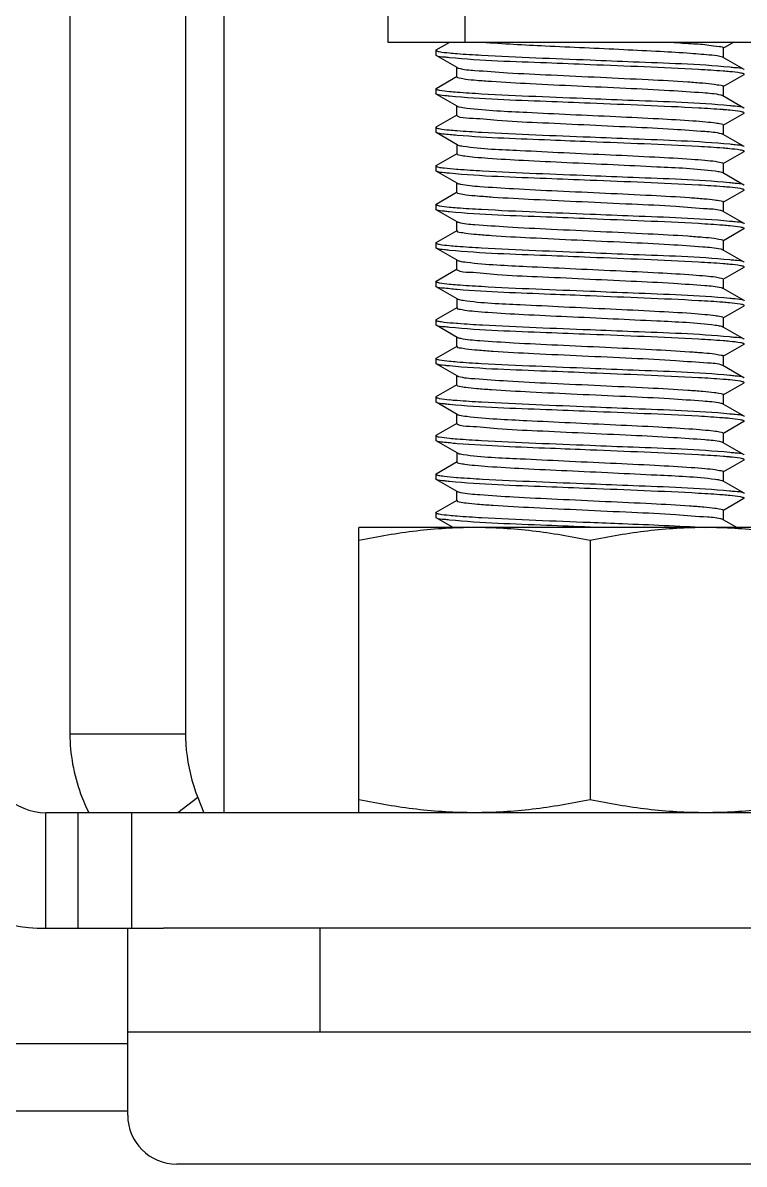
# Model space of a CAD drawing. Extents: x 1725261 to 1937680, y 860327 to 1571294.
# Drawn here: x 1848596 to 1848902.2, y 1235254.7 to 1235739.2 of the extents above; entities that cross this region are included whole.
import ezdxf

# ---------------------------------------------------------------- set-up
doc = ezdxf.new("R2010")
doc.units = 0
doc.header["$LTSCALE"] = 1000
doc.header["$MEASUREMENT"] = 0

msp = doc.modelspace()

# ---------------------------------------------------------------- linework, layer by layer
for p, q in [((1848750.94, 1238445.87), (1848750.94, 1235730.96)), ((1848783.65, 1238445.87), (1848783.65, 1235730.96)), ((1848681.43, 1235403.86), (1848681.43, 1236292.77)), ((1848616.01, 1236051.14), (1848616.01, 1235437.38)), ((1848665.08, 1236051.14), (1848665.08, 1235437.38)), ((1848750.94, 1235730.96), (1849086.22, 1235730.96)), ((1848771.54, 1235727.67), (1848777.24, 1235730.96)), ((1848897.79, 1235730.96), (1848893.2, 1235728.3)), ((1848771.54, 1235727.67), (1848771.39, 1235727.49)), ((1848771.39, 1235727.49), (1848771.39, 1235725.44)), ((1848771.54, 1235725.26), (1848771.39, 1235725.44)), ((1848780.42, 1235720.12), (1848771.54, 1235725.26)), ((1848893.38, 1235728.51), (1848893.38, 1235724.42)), ((1848780.24, 1235716.24), (1848780.24, 1235720.33)), ((1848892.99, 1235724.72), (1848893.2, 1235724.63)), ((1848893.2, 1235724.63), (1848902.07, 1235719.49)), ((1848771.54, 1235711.31), (1848780.42, 1235716.45)), ((1848902.07, 1235717.09), (1848893.2, 1235711.95)), ((1848902.07, 1235719.49), (1848902.23, 1235719.31)), ((1848902.07, 1235717.09), (1848902.23, 1235717.27)), ((1848771.54, 1235711.31), (1848771.39, 1235711.13)), ((1848771.39, 1235711.13), (1848771.39, 1235709.09)), ((1848893.38, 1235712.15), (1848893.38, 1235708.06)), ((1848771.54, 1235708.91), (1848771.39, 1235709.09)), ((1848780.42, 1235703.77), (1848771.54, 1235708.91)), ((1848893.2, 1235708.27), (1848902.07, 1235703.13)), ((1848780.24, 1235699.89), (1848780.24, 1235703.98)), ((1848780.42, 1235703.77), (1848780.67, 1235703.66)), ((1848902.07, 1235703.13), (1848902.23, 1235702.95)), ((1848771.54, 1235694.96), (1848780.42, 1235700.09)), ((1848902.07, 1235700.73), (1848893.2, 1235695.59)), ((1848902.07, 1235700.73), (1848902.23, 1235700.91)), ((1848771.54, 1235694.96), (1848771.39, 1235694.78)), ((1848771.39, 1235694.78), (1848771.39, 1235692.73)), ((1848771.54, 1235692.55), (1848771.39, 1235692.73)), ((1848780.42, 1235687.41), (1848771.54, 1235692.55)), ((1848893.2, 1235691.92), (1848902.07, 1235686.78)), ((1848893.38, 1235695.8), (1848893.38, 1235691.71)), ((1848780.24, 1235687.62), (1848780.24, 1235683.53)), ((1848902.07, 1235686.78), (1848902.23, 1235686.6)), ((1848771.54, 1235678.6), (1848780.42, 1235683.74)), ((1848902.07, 1235684.37), (1848893.2, 1235679.24)), ((1848902.07, 1235684.37), (1848902.23, 1235684.56)), ((1848771.54, 1235678.6), (1848771.39, 1235678.42)), ((1848771.39, 1235678.42), (1848771.39, 1235676.38)), ((1848893.38, 1235679.44), (1848893.38, 1235675.35)), ((1848771.54, 1235676.2), (1848771.39, 1235676.38)), ((1848780.42, 1235671.06), (1848771.54, 1235676.2)), ((1848893.2, 1235675.56), (1848902.07, 1235670.42)), ((1848771.54, 1235662.24), (1848780.42, 1235667.38)), ((1848780.24, 1235667.18), (1848780.24, 1235671.27)), ((1848902.07, 1235668.02), (1848893.2, 1235662.88)), ((1848902.07, 1235670.42), (1848902.23, 1235670.24)), ((1848902.07, 1235668.02), (1848902.23, 1235668.2)), ((1848771.54, 1235662.24), (1848771.39, 1235662.07)), ((1848893.38, 1235663.09), (1848893.38, 1235659)), ((1848771.39, 1235662.07), (1848771.39, 1235660.02)), ((1848771.54, 1235659.84), (1848771.39, 1235660.02)), ((1848780.42, 1235654.7), (1848771.54, 1235659.84)), ((1848892.99, 1235659.3), (1848893.2, 1235659.21)), ((1848893.2, 1235659.21), (1848902.07, 1235654.07)), ((1848780.24, 1235650.82), (1848780.24, 1235654.91)), ((1848902.07, 1235654.07), (1848902.23, 1235653.89)), ((1848771.54, 1235645.89), (1848780.42, 1235651.03)), ((1848902.07, 1235651.66), (1848893.2, 1235646.53)), ((1848902.07, 1235651.66), (1848902.23, 1235651.85)), ((1848771.54, 1235645.89), (1848771.39, 1235645.71)), ((1848771.39, 1235645.71), (1848771.39, 1235643.67)), ((1848771.54, 1235643.49), (1848771.39, 1235643.67)), ((1848780.42, 1235638.35), (1848771.54, 1235643.49)), ((1848893.2, 1235642.85), (1848902.07, 1235637.71)), ((1848893.38, 1235646.73), (1848893.38, 1235642.64)), ((1848780.24, 1235634.47), (1848780.24, 1235638.56)), ((1848780.42, 1235638.35), (1848780.67, 1235638.24)), ((1848771.54, 1235629.53), (1848780.42, 1235634.67)), ((1848902.07, 1235635.31), (1848893.2, 1235630.17)), ((1848902.07, 1235637.71), (1848902.23, 1235637.53)), ((1848902.07, 1235635.31), (1848902.23, 1235635.49)), ((1848771.54, 1235629.53), (1848771.39, 1235629.36)), ((1848771.39, 1235629.36), (1848771.39, 1235627.31)), ((1848893.38, 1235630.38), (1848893.38, 1235626.29)), ((1848771.54, 1235627.13), (1848771.39, 1235627.31)), ((1848780.42, 1235621.99), (1848771.54, 1235627.13)), ((1848893.2, 1235626.5), (1848902.07, 1235621.36)), ((1848780.24, 1235622.2), (1848780.24, 1235618.11)), ((1848902.07, 1235618.95), (1848893.2, 1235613.82)), ((1848902.07, 1235621.36), (1848902.23, 1235621.18)), ((1848902.07, 1235618.95), (1848902.23, 1235619.13)), ((1848771.54, 1235613.18), (1848780.42, 1235618.32)), ((1848893.38, 1235614.02), (1848893.38, 1235609.93)), ((1848771.54, 1235613.18), (1848771.39, 1235613)), ((1848771.39, 1235613), (1848771.39, 1235610.96)), ((1848771.54, 1235610.78), (1848771.39, 1235610.96)), ((1848780.42, 1235605.64), (1848771.54, 1235610.78)), ((1848893.2, 1235610.14), (1848902.07, 1235605)), ((1848780.24, 1235601.76), (1848780.24, 1235605.85)), ((1848902.07, 1235605), (1848902.23, 1235604.82)), ((1848771.54, 1235596.82), (1848780.42, 1235601.96)), ((1848902.07, 1235602.6), (1848893.2, 1235597.46)), ((1848902.07, 1235602.6), (1848902.23, 1235602.78)), ((1848771.54, 1235596.82), (1848771.39, 1235596.65)), ((1848771.39, 1235596.65), (1848771.39, 1235594.6)), ((1848771.54, 1235594.42), (1848771.39, 1235594.6)), ((1848780.42, 1235589.28), (1848771.54, 1235594.42)), ((1848893.38, 1235597.67), (1848893.38, 1235593.58)), ((1848892.99, 1235593.88), (1848893.2, 1235593.79)), ((1848893.2, 1235593.79), (1848902.07, 1235588.65)), ((1848771.54, 1235580.47), (1848780.42, 1235585.61)), ((1848780.24, 1235585.4), (1848780.24, 1235589.49)), ((1848902.07, 1235586.24), (1848893.2, 1235581.11)), ((1848902.07, 1235588.65), (1848902.23, 1235588.47)), ((1848902.07, 1235586.24), (1848902.23, 1235586.42)), ((1848771.54, 1235580.47), (1848771.39, 1235580.29)), ((1848771.39, 1235580.29), (1848771.39, 1235578.25)), ((1848893.38, 1235581.31), (1848893.38, 1235577.22)), ((1848771.54, 1235578.07), (1848771.39, 1235578.25)), ((1848780.42, 1235572.93), (1848771.54, 1235578.07)), ((1848893.2, 1235577.43), (1848902.07, 1235572.29)), ((1848780.24, 1235569.05), (1848780.24, 1235573.14)), ((1848780.42, 1235572.93), (1848780.67, 1235572.81)), ((1848902.07, 1235572.29), (1848902.23, 1235572.11)), ((1848771.54, 1235564.11), (1848780.42, 1235569.25)), ((1848902.07, 1235569.89), (1848893.2, 1235564.75)), ((1848902.07, 1235569.89), (1848902.23, 1235570.07)), ((1848771.54, 1235564.11), (1848771.39, 1235563.94)), ((1848771.39, 1235563.94), (1848771.39, 1235561.89)), ((1848771.54, 1235561.71), (1848771.39, 1235561.89)), ((1848780.42, 1235556.57), (1848771.54, 1235561.71)), ((1848893.2, 1235561.08), (1848902.07, 1235555.94)), ((1848893.38, 1235564.96), (1848893.38, 1235560.87)), ((1848780.24, 1235556.78), (1848780.24, 1235552.69)), ((1848902.07, 1235555.94), (1848902.23, 1235555.76)), ((1848771.54, 1235547.76), (1848780.42, 1235552.9)), ((1848902.07, 1235553.53), (1848893.2, 1235548.4)), ((1848902.07, 1235553.53), (1848902.23, 1235553.71)), ((1848771.54, 1235547.76), (1848771.39, 1235547.58)), ((1848771.39, 1235547.58), (1848771.39, 1235545.54)), ((1848893.38, 1235548.6), (1848893.38, 1235544.51)), ((1848771.54, 1235545.36), (1848771.39, 1235545.54)), ((1848780.42, 1235540.22), (1848771.54, 1235545.36)), ((1848893.2, 1235544.72), (1848902.07, 1235539.58)), ((1848771.54, 1235531.4), (1848780.42, 1235536.54)), ((1848780.24, 1235536.34), (1848780.24, 1235540.43)), ((1848902.07, 1235537.18), (1848893.2, 1235532.04)), ((1848902.07, 1235539.58), (1848902.23, 1235539.4)), ((1848902.07, 1235537.18), (1848902.23, 1235537.36)), ((1848771.54, 1235531.4), (1848771.39, 1235531.23)), ((1848893.38, 1235532.25), (1848893.38, 1235528.16)), ((1848771.39, 1235531.23), (1848771.39, 1235529.18)), ((1848771.54, 1235529), (1848771.39, 1235529.18)), ((1848778.65, 1235524.89), (1848771.54, 1235529)), ((1848892.99, 1235528.46), (1848893.2, 1235528.37)), ((1848893.2, 1235528.37), (1848899.2, 1235524.89)), ((1848934.94, 1235524.89), (1848738.68, 1235524.89)), ((1848738.68, 1235403.86), (1848738.68, 1235524.89)), ((1848841.92, 1235524.89), (1848836.81, 1235525.09)), ((1848836.81, 1235519.36), (1848836.81, 1235409.39)), ((1848616.01, 1235437.38), (1848665.08, 1235437.38)), ((1848670.3, 1235410.33), (1848661.79, 1235403.86)), ((1848670.3, 1235410.33), (1848672.91, 1235403.82)), ((1849067.82, 1235403.86), (1848605.79, 1235403.86)), ((1848605.79, 1235354.8), (1848605.79, 1235403.86)), ((1848619.52, 1235354.8), (1848619.52, 1235403.86)), ((1848642.26, 1235354.8), (1848642.26, 1235403.86)), ((1848605.79, 1235354.8), (1848655.8, 1235354.8)), ((1848640.55, 1235305.73), (1848640.55, 1235354.8)), ((1848640.55, 1235275.5), (1848640.55, 1235354.8)), ((1849023.65, 1235354.8), (1848655.8, 1235354.8)), ((1848722.32, 1235310.73), (1848722.32, 1235354.8)), ((1849033.07, 1235310.73), (1848640.55, 1235310.73)), ((1848640.55, 1235305.73), (1848427.93, 1235305.73)), ((1848640.55, 1235277.11), (1848427.93, 1235277.11)), ((1849012.25, 1235254.68), (1848661.37, 1235254.68))]:
    msp.add_line(p, q)
for centre, radius, start, end in [((1848793.98, 1235901.66), 176.08, 264.4922, 265.5586), ((1848878.94, 1235534.79), 184.41, 84.6378, 85.5439), ((1848794.06, 1235886.22), 177, 264.5118, 265.5533), ((1848878.78, 1235516.54), 186.31, 84.669, 85.543), ((1848793.96, 1235868.73), 175.86, 264.491, 265.556), ((1848890.92, 1235686.13), 6.24, 73.8589, 74.9069), ((1848878.69, 1235499.14), 187.36, 84.6853, 85.5419), ((1848799.99, 1235926.42), 250.15, 265.4503, 265.5766), ((1848878.91, 1235485.42), 184.71, 84.6443, 85.543), ((1848793.98, 1235836.24), 176.08, 264.4922, 265.5586), ((1848878.94, 1235469.37), 184.41, 84.6378, 85.5439), ((1848794.06, 1235820.8), 177, 264.5118, 265.5533), ((1848878.78, 1235451.12), 186.31, 84.669, 85.543), ((1848793.96, 1235803.31), 175.86, 264.491, 265.556), ((1848890.92, 1235620.71), 6.24, 73.8589, 74.9069), ((1848878.69, 1235433.72), 187.36, 84.6853, 85.5419), ((1848799.99, 1235861), 250.15, 265.4503, 265.5766), ((1848878.91, 1235420), 184.71, 84.6443, 85.543), ((1848793.98, 1235770.82), 176.08, 264.4922, 265.5586), ((1848878.94, 1235403.95), 184.41, 84.6378, 85.5439), ((1848794.06, 1235755.38), 177, 264.5118, 265.5533), ((1848878.78, 1235385.7), 186.31, 84.669, 85.543), ((1848793.96, 1235737.89), 175.86, 264.491, 265.556), ((1848890.92, 1235555.29), 6.24, 73.8589, 74.9069), ((1848878.69, 1235368.3), 187.36, 84.6853, 85.5419), ((1848799.99, 1235795.58), 250.15, 265.4503, 265.5766), ((1848878.91, 1235354.58), 184.71, 84.6443, 85.543), ((1848793.98, 1235705.4), 176.08, 264.4922, 265.5586), ((1848605.79, 1235428.39), 24.53, 225, 270), ((1848605.79, 1235428.39), 73.6, 225, 270), ((1848661.37, 1235275.5), 20.82, 180, 270)]:
    msp.add_arc(centre, radius, start, end)
for points, knots in [([(1848791.03, 1235730.96), (1848799.92, 1235730.27), (1848819.96, 1235729.27), (1848845.18, 1235728.16), (1848865.74, 1235727.11), (1848878.26, 1235726.47), (1848886.98, 1235725.6), (1848891.6, 1235725.28), (1848892.99, 1235724.72)], [0, 0, 0, 0, 0.261947, 0.58881, 0.740857, 0.866927, 0.955861, 1, 1, 1, 1]), ([(1848870.04, 1235730.96), (1848873.3, 1235730.78), (1848878.86, 1235730.37), (1848886.66, 1235729.99), (1848890.23, 1235729.12), (1848893.38, 1235729.07), (1848893.37, 1235728.51)], [0, 0, 0, 0, 0.416017, 0.731219, 0.928612, 1, 1, 1, 1]), ([(1848771.39, 1235727.49), (1848771.39, 1235727.41), (1848771.63, 1235727.23), (1848771.85, 1235727.17), (1848772, 1235727.13)], [0, 0, 0, 0, 0.322656, 1, 1, 1, 1]), ([(1848777.13, 1235724.34), (1848776.42, 1235724.41), (1848774.57, 1235724.67), (1848772.56, 1235724.67), (1848771.54, 1235725.26)], [0, 0, 0, 0, 0.378132, 1, 1, 1, 1]), ([(1848772, 1235727.13), (1848772.27, 1235727.05), (1848773.94, 1235726.7), (1848775.65, 1235726.53), (1848777.08, 1235726.39)], [0, 0, 0, 0, 0.159145, 1, 1, 1, 1]), ([(1848780.35, 1235726.11), (1848783.81, 1235725.83), (1848802.62, 1235724.7), (1848821.45, 1235724.01), (1848836.81, 1235723.4)], [0, 0, 0, 0, 0.184477, 1, 1, 1, 1]), ([(1848836.81, 1235721.35), (1848830.63, 1235721.6), (1848810.74, 1235722.45), (1848790.8, 1235723.01), (1848777.13, 1235724.34)], [0, 0, 0, 0, 0.310323, 1, 1, 1, 1]), ([(1848836.81, 1235723.4), (1848842.92, 1235723.15), (1848862.7, 1235722.31), (1848882.52, 1235721.73), (1848896.15, 1235720.44)], [0, 0, 0, 0, 0.308852, 1, 1, 1, 1]), ([(1848893.26, 1235718.64), (1848889.8, 1235718.92), (1848870.99, 1235720.05), (1848852.16, 1235720.74), (1848836.81, 1235721.35)], [0, 0, 0, 0, 0.18453, 1, 1, 1, 1]), ([(1848896.15, 1235720.44), (1848896.91, 1235720.37), (1848898.86, 1235720.09), (1848901, 1235720.11), (1848902.07, 1235719.49)], [0, 0, 0, 0, 0.37931, 1, 1, 1, 1]), ([(1848780.24, 1235716.24), (1848780.24, 1235715.89), (1848782.12, 1235715.66), (1848784.42, 1235715.14), (1848789.29, 1235714.75), (1848798.25, 1235714.04), (1848812.59, 1235713.29), (1848831.57, 1235712.39), (1848851.3, 1235711.48), (1848869.09, 1235710.65), (1848882.52, 1235709.68), (1848889.81, 1235709.17), (1848892.31, 1235708.57)], [0, 0, 0, 0, 0.00951, 0.035123, 0.076469, 0.132247, 0.279239, 0.456494, 0.640275, 0.805971, 0.931424, 1, 1, 1, 1]), ([(1848780.42, 1235720.12), (1848780.49, 1235720.08), (1848780.65, 1235720.01), (1848780.82, 1235719.96), (1848780.92, 1235719.93)], [0, 0, 0, 0, 0.430479, 1, 1, 1, 1]), ([(1848780.92, 1235719.93), (1848783.19, 1235719.25), (1848790.22, 1235718.84), (1848803.3, 1235717.79), (1848821.08, 1235716.98), (1848841, 1235716.05), (1848860.3, 1235715.14), (1848874.92, 1235714.38), (1848884.1, 1235713.66), (1848889.09, 1235713.27), (1848891.45, 1235712.74), (1848893.37, 1235712.52), (1848893.37, 1235712.15)], [0, 0, 0, 0, 0.062951, 0.18524, 0.350271, 0.535399, 0.715185, 0.864922, 0.92187, 0.964113, 0.990297, 1, 1, 1, 1]), ([(1848901.49, 1235717.66), (1848901.2, 1235717.73), (1848899.45, 1235718.08), (1848897.66, 1235718.25), (1848896.17, 1235718.39)], [0, 0, 0, 0, 0.163145, 1, 1, 1, 1]), ([(1848902.23, 1235717.27), (1848902.23, 1235717.36), (1848901.92, 1235717.54), (1848901.68, 1235717.61), (1848901.49, 1235717.66)], [0, 0, 0, 0, 0.315061, 1, 1, 1, 1]), ([(1848771.39, 1235711.13), (1848771.39, 1235711.05), (1848771.64, 1235710.88), (1848771.85, 1235710.82), (1848772.01, 1235710.77)], [0, 0, 0, 0, 0.322005, 1, 1, 1, 1]), ([(1848772.01, 1235710.77), (1848772.28, 1235710.69), (1848773.97, 1235710.34), (1848775.69, 1235710.17), (1848777.13, 1235710.03)], [0, 0, 0, 0, 0.159397, 1, 1, 1, 1]), ([(1848777.08, 1235707.99), (1848776.38, 1235708.06), (1848774.55, 1235708.32), (1848772.55, 1235708.32), (1848771.54, 1235708.91)], [0, 0, 0, 0, 0.377931, 1, 1, 1, 1]), ([(1848836.81, 1235705), (1848830.62, 1235705.24), (1848810.71, 1235706.1), (1848790.76, 1235706.66), (1848777.08, 1235707.99)], [0, 0, 0, 0, 0.310595, 1, 1, 1, 1]), ([(1848780.34, 1235709.75), (1848783.8, 1235709.48), (1848802.61, 1235708.34), (1848821.45, 1235707.65), (1848836.81, 1235707.04)], [0, 0, 0, 0, 0.184455, 1, 1, 1, 1]), ([(1848836.81, 1235707.04), (1848842.92, 1235706.8), (1848862.71, 1235705.95), (1848882.54, 1235705.37), (1848896.17, 1235704.08)], [0, 0, 0, 0, 0.308927, 1, 1, 1, 1]), ([(1848892.31, 1235708.57), (1848892.49, 1235708.53), (1848892.79, 1235708.45), (1848893.09, 1235708.33), (1848893.2, 1235708.27)], [0, 0, 0, 0, 0.59312, 1, 1, 1, 1]), ([(1848780.67, 1235703.66), (1848780.86, 1235703.58), (1848782.1, 1235703.25), (1848783.37, 1235703.1), (1848784.44, 1235702.97)], [0, 0, 0, 0, 0.158312, 1, 1, 1, 1]), ([(1848784.44, 1235702.97), (1848792.91, 1235701.94), (1848807.58, 1235701.32), (1848828.66, 1235700.24), (1848847.29, 1235699.42), (1848864.64, 1235698.56), (1848877.5, 1235697.85), (1848885.45, 1235697.19), (1848889.71, 1235696.82), (1848891.75, 1235696.36), (1848893.37, 1235696.11), (1848893.38, 1235695.8)], [0, 0, 0, 0, 0.234088, 0.402448, 0.579889, 0.745639, 0.880314, 0.930897, 0.968237, 0.991317, 1, 1, 1, 1]), ([(1848893.25, 1235702.29), (1848889.79, 1235702.56), (1848870.98, 1235703.7), (1848852.16, 1235704.39), (1848836.81, 1235705)], [0, 0, 0, 0, 0.184554, 1, 1, 1, 1]), ([(1848901.55, 1235701.28), (1848901.27, 1235701.36), (1848899.46, 1235701.73), (1848897.63, 1235701.9), (1848896.09, 1235702.05)], [0, 0, 0, 0, 0.159617, 1, 1, 1, 1]), ([(1848896.17, 1235704.08), (1848896.92, 1235704.01), (1848898.87, 1235703.74), (1848901, 1235703.75), (1848902.07, 1235703.13)], [0, 0, 0, 0, 0.379296, 1, 1, 1, 1]), ([(1848902.23, 1235700.91), (1848902.23, 1235700.99), (1848901.96, 1235701.17), (1848901.73, 1235701.24), (1848901.55, 1235701.28)], [0, 0, 0, 0, 0.317967, 1, 1, 1, 1]), ([(1848780.24, 1235699.89), (1848780.24, 1235699.85), (1848780.29, 1235699.76), (1848780.36, 1235699.71), (1848780.41, 1235699.69)], [0, 0, 0, 0, 0.402304, 1, 1, 1, 1]), ([(1848780.41, 1235699.69), (1848781.92, 1235698.79), (1848787.98, 1235698.83), (1848799.01, 1235697.46), (1848815.34, 1235696.86), (1848834.26, 1235695.9), (1848853.56, 1235695.02), (1848870.71, 1235694.21), (1848883.41, 1235693.23), (1848890.27, 1235692.77), (1848892.54, 1235692.16)], [0, 0, 0, 0, 0.046973, 0.152409, 0.303029, 0.479455, 0.658932, 0.818305, 0.937036, 1, 1, 1, 1]), ([(1848771.39, 1235694.78), (1848771.39, 1235694.7), (1848771.62, 1235694.53), (1848771.82, 1235694.47), (1848771.98, 1235694.43)], [0, 0, 0, 0, 0.324871, 1, 1, 1, 1]), ([(1848780.42, 1235691.35), (1848778.38, 1235691.51), (1848775.49, 1235691.91), (1848772.36, 1235692.08), (1848771.54, 1235692.55)], [0, 0, 0, 0, 0.683734, 1, 1, 1, 1]), ([(1848771.98, 1235694.43), (1848772.24, 1235694.35), (1848773.92, 1235693.99), (1848775.64, 1235693.82), (1848777.08, 1235693.68)], [0, 0, 0, 0, 0.157623, 1, 1, 1, 1]), ([(1848780.34, 1235693.4), (1848783.8, 1235693.13), (1848802.61, 1235691.99), (1848821.45, 1235691.3), (1848836.81, 1235690.69)], [0, 0, 0, 0, 0.184436, 1, 1, 1, 1]), ([(1848836.81, 1235688.64), (1848831.21, 1235688.87), (1848812.41, 1235689.64), (1848793.6, 1235690.31), (1848780.42, 1235691.35)], [0, 0, 0, 0, 0.297863, 1, 1, 1, 1]), ([(1848892.65, 1235692.12), (1848892.76, 1235692.09), (1848892.95, 1235692.04), (1848893.12, 1235691.96), (1848893.2, 1235691.92)], [0, 0, 0, 0, 0.572041, 1, 1, 1, 1]), ([(1848780.42, 1235687.41), (1848780.53, 1235687.35), (1848781.35, 1235687.05), (1848782.21, 1235686.92), (1848782.94, 1235686.81)], [0, 0, 0, 0, 0.147905, 1, 1, 1, 1]), ([(1848782.94, 1235686.81), (1848790.93, 1235685.61), (1848805.23, 1235685.13), (1848826.09, 1235683.99), (1848845.2, 1235683.16), (1848863.21, 1235682.28), (1848876.66, 1235681.55), (1848885.01, 1235680.88), (1848889.51, 1235680.5), (1848891.65, 1235680.01), (1848893.38, 1235679.78), (1848893.38, 1235679.44)], [0, 0, 0, 0, 0.218787, 0.386207, 0.566108, 0.736243, 0.875583, 0.928118, 0.966979, 0.991, 1, 1, 1, 1]), ([(1848836.81, 1235690.69), (1848842.91, 1235690.44), (1848862.67, 1235689.6), (1848882.47, 1235689.02), (1848896.09, 1235687.74)], [0, 0, 0, 0, 0.308576, 1, 1, 1, 1]), ([(1848893.25, 1235685.93), (1848889.79, 1235686.21), (1848870.98, 1235687.34), (1848852.16, 1235688.03), (1848836.81, 1235688.64)], [0, 0, 0, 0, 0.184575, 1, 1, 1, 1]), ([(1848896.09, 1235687.74), (1848896.85, 1235687.66), (1848898.83, 1235687.39), (1848900.99, 1235687.41), (1848902.07, 1235686.78)], [0, 0, 0, 0, 0.37952, 1, 1, 1, 1]), ([(1848780.24, 1235683.53), (1848780.24, 1235683.21), (1848781.91, 1235682.97), (1848784, 1235682.5), (1848788.39, 1235682.12), (1848796.53, 1235681.45), (1848809.69, 1235680.73), (1848827.37, 1235679.86), (1848846.24, 1235679.04), (1848867.23, 1235677.93), (1848881.73, 1235677.37), (1848889.96, 1235676.26)], [0, 0, 0, 0, 0.00884, 0.032379, 0.070466, 0.122006, 0.258971, 0.426878, 0.605536, 0.773444, 1, 1, 1, 1]), ([(1848901.47, 1235684.95), (1848901.18, 1235685.03), (1848899.39, 1235685.38), (1848897.56, 1235685.55), (1848896.04, 1235685.7)], [0, 0, 0, 0, 0.163234, 1, 1, 1, 1]), ([(1848902.23, 1235684.56), (1848902.23, 1235684.65), (1848901.91, 1235684.84), (1848901.66, 1235684.9), (1848901.47, 1235684.95)], [0, 0, 0, 0, 0.313847, 1, 1, 1, 1]), ([(1848771.39, 1235678.42), (1848771.39, 1235678.35), (1848772.14, 1235677.8), (1848772.9, 1235677.85), (1848773.61, 1235677.74)], [0, 0, 0, 0, 0.093121, 1, 1, 1, 1]), ([(1848773.61, 1235677.74), (1848774.02, 1235677.68), (1848776.19, 1235677.39), (1848778.38, 1235677.2), (1848780.15, 1235677.06)], [0, 0, 0, 0, 0.190828, 1, 1, 1, 1]), ([(1848780.7, 1235677.02), (1848784.17, 1235676.75), (1848802.86, 1235675.62), (1848821.58, 1235674.94), (1848836.81, 1235674.33)], [0, 0, 0, 0, 0.18595, 1, 1, 1, 1]), ([(1848777.08, 1235675.28), (1848776.38, 1235675.35), (1848774.55, 1235675.61), (1848772.55, 1235675.61), (1848771.54, 1235676.2)], [0, 0, 0, 0, 0.377935, 1, 1, 1, 1]), ([(1848836.81, 1235672.29), (1848830.62, 1235672.53), (1848810.71, 1235673.39), (1848790.76, 1235673.95), (1848777.08, 1235675.28)], [0, 0, 0, 0, 0.310578, 1, 1, 1, 1]), ([(1848836.81, 1235674.33), (1848842.9, 1235674.09), (1848862.65, 1235673.25), (1848882.43, 1235672.66), (1848896.04, 1235671.38)], [0, 0, 0, 0, 0.308379, 1, 1, 1, 1]), ([(1848893.26, 1235669.58), (1848889.8, 1235669.85), (1848870.99, 1235670.99), (1848852.16, 1235671.68), (1848836.81, 1235672.29)], [0, 0, 0, 0, 0.184524, 1, 1, 1, 1]), ([(1848889.96, 1235676.26), (1848890.36, 1235676.21), (1848891.44, 1235676.03), (1848892.59, 1235675.91), (1848893.2, 1235675.56)], [0, 0, 0, 0, 0.360643, 1, 1, 1, 1]), ([(1848780.24, 1235667.18), (1848780.24, 1235666.8), (1848782.22, 1235666.59), (1848784.63, 1235666.04), (1848789.75, 1235665.65), (1848799.13, 1235664.92), (1848814.06, 1235664.15), (1848833.67, 1235663.24), (1848853.75, 1235662.27), (1848871.51, 1235661.53), (1848884.18, 1235660.32), (1848890.99, 1235660.1), (1848892.99, 1235659.3)], [0, 0, 0, 0, 0.009911, 0.036684, 0.079861, 0.138026, 0.290611, 0.473012, 0.659513, 0.823824, 0.942824, 1, 1, 1, 1]), ([(1848780.42, 1235671.06), (1848780.58, 1235670.97), (1848781.03, 1235670.82), (1848781.48, 1235670.72), (1848781.76, 1235670.66)], [0, 0, 0, 0, 0.388593, 1, 1, 1, 1]), ([(1848781.76, 1235670.66), (1848784.48, 1235670.12), (1848792.04, 1235669.55), (1848805.76, 1235668.63), (1848823.56, 1235667.79), (1848843.1, 1235666.89), (1848861.76, 1235666), (1848875.8, 1235665.26), (1848884.56, 1235664.56), (1848889.31, 1235664.17), (1848891.55, 1235663.67), (1848893.38, 1235663.44), (1848893.37, 1235663.09)], [0, 0, 0, 0, 0.074051, 0.202548, 0.368862, 0.551322, 0.726125, 0.870472, 0.925123, 0.96561, 0.990669, 1, 1, 1, 1]), ([(1848896.04, 1235671.38), (1848896.81, 1235671.31), (1848898.8, 1235671.03), (1848900.98, 1235671.06), (1848902.07, 1235670.42)], [0, 0, 0, 0, 0.379704, 1, 1, 1, 1]), ([(1848901.57, 1235668.57), (1848901.29, 1235668.65), (1848899.5, 1235669.01), (1848897.68, 1235669.19), (1848896.15, 1235669.33)], [0, 0, 0, 0, 0.159226, 1, 1, 1, 1]), ([(1848902.23, 1235668.2), (1848902.23, 1235668.28), (1848901.96, 1235668.46), (1848901.74, 1235668.52), (1848901.57, 1235668.57)], [0, 0, 0, 0, 0.318631, 1, 1, 1, 1]), ([(1848771.39, 1235662.07), (1848771.39, 1235661.99), (1848771.63, 1235661.81), (1848771.85, 1235661.75), (1848772, 1235661.71)], [0, 0, 0, 0, 0.322656, 1, 1, 1, 1]), ([(1848777.13, 1235658.92), (1848776.42, 1235658.99), (1848774.57, 1235659.25), (1848772.56, 1235659.25), (1848771.54, 1235659.84)], [0, 0, 0, 0, 0.378132, 1, 1, 1, 1]), ([(1848772, 1235661.71), (1848772.27, 1235661.63), (1848773.94, 1235661.28), (1848775.65, 1235661.11), (1848777.08, 1235660.97)], [0, 0, 0, 0, 0.159145, 1, 1, 1, 1]), ([(1848836.81, 1235655.93), (1848830.63, 1235656.18), (1848810.74, 1235657.03), (1848790.8, 1235657.59), (1848777.13, 1235658.92)], [0, 0, 0, 0, 0.310323, 1, 1, 1, 1]), ([(1848780.35, 1235660.69), (1848783.81, 1235660.41), (1848802.62, 1235659.28), (1848821.45, 1235658.59), (1848836.81, 1235657.98)], [0, 0, 0, 0, 0.184477, 1, 1, 1, 1]), ([(1848836.81, 1235657.98), (1848842.92, 1235657.73), (1848862.7, 1235656.89), (1848882.52, 1235656.31), (1848896.15, 1235655.02)], [0, 0, 0, 0, 0.308852, 1, 1, 1, 1]), ([(1848780.42, 1235654.7), (1848780.49, 1235654.66), (1848780.65, 1235654.59), (1848780.82, 1235654.54), (1848780.92, 1235654.51)], [0, 0, 0, 0, 0.430479, 1, 1, 1, 1]), ([(1848780.92, 1235654.51), (1848783.19, 1235653.83), (1848790.22, 1235653.42), (1848803.3, 1235652.37), (1848821.08, 1235651.56), (1848841, 1235650.63), (1848860.3, 1235649.72), (1848874.92, 1235648.96), (1848884.1, 1235648.24), (1848889.09, 1235647.85), (1848891.45, 1235647.32), (1848893.37, 1235647.1), (1848893.37, 1235646.73)], [0, 0, 0, 0, 0.062951, 0.18524, 0.350271, 0.535399, 0.715185, 0.864922, 0.92187, 0.964113, 0.990297, 1, 1, 1, 1]), ([(1848893.26, 1235653.22), (1848889.8, 1235653.5), (1848870.99, 1235654.63), (1848852.16, 1235655.32), (1848836.81, 1235655.93)], [0, 0, 0, 0, 0.18453, 1, 1, 1, 1]), ([(1848896.15, 1235655.02), (1848896.91, 1235654.95), (1848898.86, 1235654.67), (1848901, 1235654.69), (1848902.07, 1235654.07)], [0, 0, 0, 0, 0.37931, 1, 1, 1, 1]), ([(1848901.49, 1235652.24), (1848901.2, 1235652.31), (1848899.45, 1235652.66), (1848897.66, 1235652.83), (1848896.17, 1235652.97)], [0, 0, 0, 0, 0.163145, 1, 1, 1, 1]), ([(1848780.24, 1235650.82), (1848780.24, 1235650.47), (1848782.12, 1235650.24), (1848784.42, 1235649.72), (1848789.29, 1235649.33), (1848798.25, 1235648.62), (1848812.59, 1235647.87), (1848831.57, 1235646.97), (1848851.3, 1235646.06), (1848869.09, 1235645.23), (1848882.52, 1235644.26), (1848889.81, 1235643.75), (1848892.31, 1235643.15)], [0, 0, 0, 0, 0.00951, 0.035123, 0.076469, 0.132247, 0.279239, 0.456494, 0.640275, 0.805971, 0.931424, 1, 1, 1, 1]), ([(1848902.23, 1235651.85), (1848902.23, 1235651.94), (1848901.92, 1235652.12), (1848901.68, 1235652.19), (1848901.49, 1235652.24)], [0, 0, 0, 0, 0.315061, 1, 1, 1, 1]), ([(1848771.39, 1235645.71), (1848771.39, 1235645.63), (1848771.64, 1235645.46), (1848771.85, 1235645.4), (1848772.01, 1235645.35)], [0, 0, 0, 0, 0.322005, 1, 1, 1, 1]), ([(1848777.08, 1235642.57), (1848776.38, 1235642.64), (1848774.55, 1235642.9), (1848772.55, 1235642.9), (1848771.54, 1235643.49)], [0, 0, 0, 0, 0.377931, 1, 1, 1, 1]), ([(1848772.01, 1235645.35), (1848772.28, 1235645.27), (1848773.97, 1235644.92), (1848775.69, 1235644.75), (1848777.13, 1235644.61)], [0, 0, 0, 0, 0.159397, 1, 1, 1, 1]), ([(1848780.34, 1235644.33), (1848783.8, 1235644.06), (1848802.61, 1235642.92), (1848821.45, 1235642.23), (1848836.81, 1235641.62)], [0, 0, 0, 0, 0.184455, 1, 1, 1, 1]), ([(1848892.31, 1235643.15), (1848892.49, 1235643.11), (1848892.79, 1235643.03), (1848893.09, 1235642.91), (1848893.2, 1235642.85)], [0, 0, 0, 0, 0.59312, 1, 1, 1, 1]), ([(1848836.81, 1235639.58), (1848830.62, 1235639.82), (1848810.71, 1235640.68), (1848790.76, 1235641.24), (1848777.08, 1235642.57)], [0, 0, 0, 0, 0.310595, 1, 1, 1, 1]), ([(1848780.67, 1235638.24), (1848780.86, 1235638.16), (1848782.1, 1235637.83), (1848783.37, 1235637.68), (1848784.44, 1235637.55)], [0, 0, 0, 0, 0.158312, 1, 1, 1, 1]), ([(1848836.81, 1235641.62), (1848842.92, 1235641.38), (1848862.71, 1235640.53), (1848882.54, 1235639.95), (1848896.17, 1235638.66)], [0, 0, 0, 0, 0.308927, 1, 1, 1, 1]), ([(1848893.25, 1235636.87), (1848889.79, 1235637.14), (1848870.98, 1235638.28), (1848852.16, 1235638.97), (1848836.81, 1235639.58)], [0, 0, 0, 0, 0.184554, 1, 1, 1, 1]), ([(1848896.17, 1235638.66), (1848896.92, 1235638.59), (1848898.87, 1235638.32), (1848901, 1235638.33), (1848902.07, 1235637.71)], [0, 0, 0, 0, 0.379296, 1, 1, 1, 1]), ([(1848780.24, 1235634.47), (1848780.24, 1235634.43), (1848780.29, 1235634.34), (1848780.36, 1235634.29), (1848780.41, 1235634.26)], [0, 0, 0, 0, 0.402304, 1, 1, 1, 1]), ([(1848780.41, 1235634.26), (1848781.92, 1235633.37), (1848787.98, 1235633.41), (1848799.01, 1235632.04), (1848815.34, 1235631.44), (1848834.26, 1235630.48), (1848853.56, 1235629.6), (1848870.71, 1235628.79), (1848883.41, 1235627.81), (1848890.27, 1235627.35), (1848892.54, 1235626.74)], [0, 0, 0, 0, 0.046973, 0.152409, 0.303029, 0.479455, 0.658932, 0.818305, 0.937036, 1, 1, 1, 1]), ([(1848784.44, 1235637.55), (1848792.91, 1235636.52), (1848807.58, 1235635.9), (1848828.66, 1235634.82), (1848847.29, 1235634), (1848864.64, 1235633.14), (1848877.5, 1235632.43), (1848885.45, 1235631.77), (1848889.71, 1235631.4), (1848891.75, 1235630.94), (1848893.37, 1235630.69), (1848893.38, 1235630.38)], [0, 0, 0, 0, 0.234088, 0.402448, 0.579889, 0.745639, 0.880314, 0.930897, 0.968237, 0.991317, 1, 1, 1, 1]), ([(1848901.55, 1235635.86), (1848901.27, 1235635.94), (1848899.46, 1235636.31), (1848897.63, 1235636.48), (1848896.09, 1235636.63)], [0, 0, 0, 0, 0.159617, 1, 1, 1, 1]), ([(1848902.23, 1235635.49), (1848902.23, 1235635.57), (1848901.96, 1235635.75), (1848901.73, 1235635.82), (1848901.55, 1235635.86)], [0, 0, 0, 0, 0.317967, 1, 1, 1, 1]), ([(1848771.39, 1235629.36), (1848771.39, 1235629.28), (1848771.62, 1235629.11), (1848771.82, 1235629.05), (1848771.98, 1235629.01)], [0, 0, 0, 0, 0.324871, 1, 1, 1, 1]), ([(1848771.98, 1235629.01), (1848772.24, 1235628.93), (1848773.92, 1235628.57), (1848775.64, 1235628.4), (1848777.08, 1235628.26)], [0, 0, 0, 0, 0.157623, 1, 1, 1, 1]), ([(1848780.42, 1235625.93), (1848778.38, 1235626.09), (1848775.49, 1235626.49), (1848772.36, 1235626.66), (1848771.54, 1235627.13)], [0, 0, 0, 0, 0.683734, 1, 1, 1, 1]), ([(1848780.34, 1235627.98), (1848783.8, 1235627.71), (1848802.61, 1235626.57), (1848821.45, 1235625.88), (1848836.81, 1235625.27)], [0, 0, 0, 0, 0.184436, 1, 1, 1, 1]), ([(1848836.81, 1235623.22), (1848831.21, 1235623.45), (1848812.41, 1235624.22), (1848793.6, 1235624.89), (1848780.42, 1235625.93)], [0, 0, 0, 0, 0.297863, 1, 1, 1, 1]), ([(1848836.81, 1235625.27), (1848842.91, 1235625.02), (1848862.67, 1235624.18), (1848882.47, 1235623.6), (1848896.09, 1235622.32)], [0, 0, 0, 0, 0.308576, 1, 1, 1, 1]), ([(1848892.65, 1235626.7), (1848892.76, 1235626.67), (1848892.95, 1235626.61), (1848893.12, 1235626.54), (1848893.2, 1235626.5)], [0, 0, 0, 0, 0.572041, 1, 1, 1, 1]), ([(1848780.42, 1235621.99), (1848780.53, 1235621.93), (1848781.35, 1235621.62), (1848782.21, 1235621.5), (1848782.94, 1235621.39)], [0, 0, 0, 0, 0.147905, 1, 1, 1, 1]), ([(1848782.94, 1235621.39), (1848790.93, 1235620.19), (1848805.23, 1235619.71), (1848826.09, 1235618.57), (1848845.2, 1235617.74), (1848863.21, 1235616.86), (1848876.66, 1235616.13), (1848885.01, 1235615.46), (1848889.51, 1235615.07), (1848891.65, 1235614.59), (1848893.38, 1235614.36), (1848893.38, 1235614.02)], [0, 0, 0, 0, 0.218787, 0.386207, 0.566108, 0.736243, 0.875583, 0.928118, 0.966979, 0.991, 1, 1, 1, 1]), ([(1848893.25, 1235620.51), (1848889.79, 1235620.79), (1848870.98, 1235621.92), (1848852.16, 1235622.61), (1848836.81, 1235623.22)], [0, 0, 0, 0, 0.184575, 1, 1, 1, 1]), ([(1848901.47, 1235619.53), (1848901.18, 1235619.61), (1848899.39, 1235619.96), (1848897.56, 1235620.13), (1848896.04, 1235620.27)], [0, 0, 0, 0, 0.163234, 1, 1, 1, 1]), ([(1848896.09, 1235622.32), (1848896.85, 1235622.24), (1848898.83, 1235621.97), (1848900.99, 1235621.99), (1848902.07, 1235621.36)], [0, 0, 0, 0, 0.37952, 1, 1, 1, 1]), ([(1848902.23, 1235619.13), (1848902.23, 1235619.23), (1848901.91, 1235619.42), (1848901.66, 1235619.48), (1848901.47, 1235619.53)], [0, 0, 0, 0, 0.313847, 1, 1, 1, 1]), ([(1848780.24, 1235618.11), (1848780.24, 1235617.79), (1848781.91, 1235617.55), (1848784, 1235617.08), (1848788.39, 1235616.7), (1848796.53, 1235616.03), (1848809.69, 1235615.31), (1848827.37, 1235614.44), (1848846.24, 1235613.62), (1848867.23, 1235612.51), (1848881.73, 1235611.95), (1848889.96, 1235610.84)], [0, 0, 0, 0, 0.00884, 0.032379, 0.070466, 0.122006, 0.258971, 0.426878, 0.605536, 0.773444, 1, 1, 1, 1]), ([(1848771.39, 1235613), (1848771.39, 1235612.93), (1848772.14, 1235612.38), (1848772.9, 1235612.43), (1848773.61, 1235612.32)], [0, 0, 0, 0, 0.093121, 1, 1, 1, 1]), ([(1848777.08, 1235609.86), (1848776.38, 1235609.93), (1848774.55, 1235610.19), (1848772.55, 1235610.19), (1848771.54, 1235610.78)], [0, 0, 0, 0, 0.377935, 1, 1, 1, 1]), ([(1848773.61, 1235612.32), (1848774.02, 1235612.26), (1848776.19, 1235611.97), (1848778.38, 1235611.78), (1848780.15, 1235611.64)], [0, 0, 0, 0, 0.190828, 1, 1, 1, 1]), ([(1848836.81, 1235606.87), (1848830.62, 1235607.11), (1848810.71, 1235607.97), (1848790.76, 1235608.53), (1848777.08, 1235609.86)], [0, 0, 0, 0, 0.310578, 1, 1, 1, 1]), ([(1848780.7, 1235611.6), (1848784.17, 1235611.33), (1848802.86, 1235610.2), (1848821.58, 1235609.52), (1848836.81, 1235608.91)], [0, 0, 0, 0, 0.18595, 1, 1, 1, 1]), ([(1848836.81, 1235608.91), (1848842.9, 1235608.67), (1848862.65, 1235607.83), (1848882.43, 1235607.24), (1848896.04, 1235605.96)], [0, 0, 0, 0, 0.308379, 1, 1, 1, 1]), ([(1848889.96, 1235610.84), (1848890.36, 1235610.79), (1848891.44, 1235610.61), (1848892.59, 1235610.49), (1848893.2, 1235610.14)], [0, 0, 0, 0, 0.360643, 1, 1, 1, 1]), ([(1848780.42, 1235605.64), (1848780.58, 1235605.55), (1848781.03, 1235605.4), (1848781.48, 1235605.3), (1848781.76, 1235605.24)], [0, 0, 0, 0, 0.388593, 1, 1, 1, 1]), ([(1848781.76, 1235605.24), (1848784.48, 1235604.7), (1848792.04, 1235604.13), (1848805.76, 1235603.21), (1848823.56, 1235602.37), (1848843.1, 1235601.47), (1848861.76, 1235600.58), (1848875.8, 1235599.84), (1848884.56, 1235599.14), (1848889.31, 1235598.75), (1848891.55, 1235598.25), (1848893.38, 1235598.02), (1848893.37, 1235597.67)], [0, 0, 0, 0, 0.074051, 0.202548, 0.368862, 0.551322, 0.726125, 0.870472, 0.925123, 0.96561, 0.990669, 1, 1, 1, 1]), ([(1848893.26, 1235604.16), (1848889.8, 1235604.43), (1848870.99, 1235605.57), (1848852.16, 1235606.26), (1848836.81, 1235606.87)], [0, 0, 0, 0, 0.184524, 1, 1, 1, 1]), ([(1848896.04, 1235605.96), (1848896.81, 1235605.89), (1848898.8, 1235605.61), (1848900.98, 1235605.64), (1848902.07, 1235605)], [0, 0, 0, 0, 0.379704, 1, 1, 1, 1]), ([(1848780.24, 1235601.76), (1848780.24, 1235601.38), (1848782.22, 1235601.17), (1848784.63, 1235600.62), (1848789.75, 1235600.23), (1848799.13, 1235599.5), (1848814.06, 1235598.73), (1848833.67, 1235597.82), (1848853.75, 1235596.85), (1848871.51, 1235596.11), (1848884.18, 1235594.9), (1848890.99, 1235594.68), (1848892.99, 1235593.88)], [0, 0, 0, 0, 0.009911, 0.036684, 0.079861, 0.138026, 0.290611, 0.473012, 0.659513, 0.823824, 0.942824, 1, 1, 1, 1]), ([(1848901.57, 1235603.15), (1848901.29, 1235603.23), (1848899.5, 1235603.59), (1848897.68, 1235603.77), (1848896.15, 1235603.91)], [0, 0, 0, 0, 0.159226, 1, 1, 1, 1]), ([(1848902.23, 1235602.78), (1848902.23, 1235602.86), (1848901.96, 1235603.04), (1848901.74, 1235603.1), (1848901.57, 1235603.15)], [0, 0, 0, 0, 0.318631, 1, 1, 1, 1]), ([(1848771.39, 1235596.65), (1848771.39, 1235596.57), (1848771.63, 1235596.39), (1848771.85, 1235596.33), (1848772, 1235596.29)], [0, 0, 0, 0, 0.322656, 1, 1, 1, 1]), ([(1848777.13, 1235593.5), (1848776.42, 1235593.57), (1848774.57, 1235593.83), (1848772.56, 1235593.83), (1848771.54, 1235594.42)], [0, 0, 0, 0, 0.378132, 1, 1, 1, 1]), ([(1848772, 1235596.29), (1848772.27, 1235596.21), (1848773.94, 1235595.86), (1848775.65, 1235595.69), (1848777.08, 1235595.55)], [0, 0, 0, 0, 0.159145, 1, 1, 1, 1]), ([(1848780.35, 1235595.27), (1848783.81, 1235594.99), (1848802.62, 1235593.86), (1848821.45, 1235593.17), (1848836.81, 1235592.56)], [0, 0, 0, 0, 0.184477, 1, 1, 1, 1]), ([(1848836.81, 1235590.51), (1848830.63, 1235590.76), (1848810.74, 1235591.61), (1848790.8, 1235592.17), (1848777.13, 1235593.5)], [0, 0, 0, 0, 0.310323, 1, 1, 1, 1]), ([(1848836.81, 1235592.56), (1848842.92, 1235592.31), (1848862.7, 1235591.47), (1848882.52, 1235590.89), (1848896.15, 1235589.6)], [0, 0, 0, 0, 0.308852, 1, 1, 1, 1]), ([(1848893.26, 1235587.8), (1848889.8, 1235588.08), (1848870.99, 1235589.21), (1848852.16, 1235589.9), (1848836.81, 1235590.51)], [0, 0, 0, 0, 0.18453, 1, 1, 1, 1]), ([(1848896.15, 1235589.6), (1848896.91, 1235589.53), (1848898.86, 1235589.25), (1848901, 1235589.27), (1848902.07, 1235588.65)], [0, 0, 0, 0, 0.37931, 1, 1, 1, 1]), ([(1848780.24, 1235585.4), (1848780.24, 1235585.04), (1848782.12, 1235584.82), (1848784.42, 1235584.3), (1848789.29, 1235583.91), (1848798.25, 1235583.2), (1848812.59, 1235582.45), (1848831.57, 1235581.55), (1848851.3, 1235580.64), (1848869.09, 1235579.81), (1848882.52, 1235578.84), (1848889.81, 1235578.33), (1848892.31, 1235577.73)], [0, 0, 0, 0, 0.00951, 0.035123, 0.076469, 0.132247, 0.279239, 0.456494, 0.640275, 0.805971, 0.931424, 1, 1, 1, 1]), ([(1848780.42, 1235589.28), (1848780.49, 1235589.24), (1848780.65, 1235589.17), (1848780.82, 1235589.12), (1848780.92, 1235589.09)], [0, 0, 0, 0, 0.430479, 1, 1, 1, 1]), ([(1848780.92, 1235589.09), (1848783.19, 1235588.41), (1848790.22, 1235588), (1848803.3, 1235586.95), (1848821.08, 1235586.14), (1848841, 1235585.21), (1848860.3, 1235584.3), (1848874.92, 1235583.54), (1848884.1, 1235582.82), (1848889.09, 1235582.43), (1848891.45, 1235581.9), (1848893.37, 1235581.68), (1848893.37, 1235581.31)], [0, 0, 0, 0, 0.062951, 0.18524, 0.350271, 0.535399, 0.715185, 0.864922, 0.92187, 0.964113, 0.990297, 1, 1, 1, 1]), ([(1848901.49, 1235586.82), (1848901.2, 1235586.89), (1848899.45, 1235587.24), (1848897.66, 1235587.41), (1848896.17, 1235587.55)], [0, 0, 0, 0, 0.163145, 1, 1, 1, 1]), ([(1848902.23, 1235586.42), (1848902.23, 1235586.51), (1848901.92, 1235586.7), (1848901.68, 1235586.77), (1848901.49, 1235586.82)], [0, 0, 0, 0, 0.315061, 1, 1, 1, 1]), ([(1848771.39, 1235580.29), (1848771.39, 1235580.21), (1848771.64, 1235580.04), (1848771.85, 1235579.98), (1848772.01, 1235579.93)], [0, 0, 0, 0, 0.322005, 1, 1, 1, 1]), ([(1848772.01, 1235579.93), (1848772.28, 1235579.85), (1848773.97, 1235579.5), (1848775.69, 1235579.33), (1848777.13, 1235579.19)], [0, 0, 0, 0, 0.159397, 1, 1, 1, 1]), ([(1848777.08, 1235577.15), (1848776.38, 1235577.22), (1848774.55, 1235577.48), (1848772.55, 1235577.48), (1848771.54, 1235578.07)], [0, 0, 0, 0, 0.377931, 1, 1, 1, 1]), ([(1848836.81, 1235574.16), (1848830.62, 1235574.4), (1848810.71, 1235575.26), (1848790.76, 1235575.82), (1848777.08, 1235577.15)], [0, 0, 0, 0, 0.310595, 1, 1, 1, 1]), ([(1848780.34, 1235578.91), (1848783.8, 1235578.64), (1848802.61, 1235577.5), (1848821.45, 1235576.81), (1848836.81, 1235576.2)], [0, 0, 0, 0, 0.184455, 1, 1, 1, 1]), ([(1848836.81, 1235576.2), (1848842.92, 1235575.96), (1848862.71, 1235575.11), (1848882.54, 1235574.53), (1848896.17, 1235573.24)], [0, 0, 0, 0, 0.308927, 1, 1, 1, 1]), ([(1848892.31, 1235577.73), (1848892.49, 1235577.69), (1848892.79, 1235577.61), (1848893.09, 1235577.49), (1848893.2, 1235577.43)], [0, 0, 0, 0, 0.59312, 1, 1, 1, 1]), ([(1848780.67, 1235572.81), (1848780.86, 1235572.74), (1848782.1, 1235572.41), (1848783.37, 1235572.26), (1848784.44, 1235572.13)], [0, 0, 0, 0, 0.158312, 1, 1, 1, 1]), ([(1848784.44, 1235572.13), (1848792.91, 1235571.1), (1848807.58, 1235570.48), (1848828.66, 1235569.4), (1848847.29, 1235568.58), (1848864.64, 1235567.72), (1848877.5, 1235567.01), (1848885.45, 1235566.35), (1848889.71, 1235565.98), (1848891.75, 1235565.52), (1848893.37, 1235565.27), (1848893.38, 1235564.96)], [0, 0, 0, 0, 0.234088, 0.402448, 0.579889, 0.745639, 0.880314, 0.930897, 0.968237, 0.991317, 1, 1, 1, 1]), ([(1848893.25, 1235571.45), (1848889.79, 1235571.72), (1848870.98, 1235572.86), (1848852.16, 1235573.55), (1848836.81, 1235574.16)], [0, 0, 0, 0, 0.184554, 1, 1, 1, 1]), ([(1848901.55, 1235570.44), (1848901.27, 1235570.52), (1848899.46, 1235570.89), (1848897.63, 1235571.06), (1848896.09, 1235571.21)], [0, 0, 0, 0, 0.159617, 1, 1, 1, 1]), ([(1848896.17, 1235573.24), (1848896.92, 1235573.17), (1848898.87, 1235572.9), (1848901, 1235572.91), (1848902.07, 1235572.29)], [0, 0, 0, 0, 0.379296, 1, 1, 1, 1]), ([(1848902.23, 1235570.07), (1848902.23, 1235570.15), (1848901.96, 1235570.33), (1848901.73, 1235570.39), (1848901.55, 1235570.44)], [0, 0, 0, 0, 0.317967, 1, 1, 1, 1]), ([(1848780.24, 1235569.05), (1848780.24, 1235569.01), (1848780.29, 1235568.92), (1848780.36, 1235568.87), (1848780.41, 1235568.84)], [0, 0, 0, 0, 0.402304, 1, 1, 1, 1]), ([(1848780.41, 1235568.84), (1848781.92, 1235567.95), (1848787.98, 1235567.99), (1848799.01, 1235566.62), (1848815.34, 1235566.02), (1848834.26, 1235565.06), (1848853.56, 1235564.18), (1848870.71, 1235563.37), (1848883.41, 1235562.39), (1848890.27, 1235561.93), (1848892.54, 1235561.32)], [0, 0, 0, 0, 0.046973, 0.152409, 0.303029, 0.479455, 0.658932, 0.818305, 0.937036, 1, 1, 1, 1]), ([(1848771.39, 1235563.94), (1848771.39, 1235563.86), (1848771.62, 1235563.69), (1848771.82, 1235563.63), (1848771.98, 1235563.59)], [0, 0, 0, 0, 0.324871, 1, 1, 1, 1]), ([(1848780.42, 1235560.51), (1848778.38, 1235560.67), (1848775.49, 1235561.07), (1848772.36, 1235561.24), (1848771.54, 1235561.71)], [0, 0, 0, 0, 0.683734, 1, 1, 1, 1]), ([(1848771.98, 1235563.59), (1848772.24, 1235563.51), (1848773.92, 1235563.15), (1848775.64, 1235562.98), (1848777.08, 1235562.84)], [0, 0, 0, 0, 0.157623, 1, 1, 1, 1]), ([(1848780.34, 1235562.56), (1848783.8, 1235562.28), (1848802.61, 1235561.15), (1848821.45, 1235560.46), (1848836.81, 1235559.85)], [0, 0, 0, 0, 0.184436, 1, 1, 1, 1]), ([(1848836.81, 1235557.8), (1848831.21, 1235558.03), (1848812.41, 1235558.8), (1848793.6, 1235559.47), (1848780.42, 1235560.51)], [0, 0, 0, 0, 0.297863, 1, 1, 1, 1]), ([(1848892.65, 1235561.28), (1848892.76, 1235561.25), (1848892.95, 1235561.19), (1848893.12, 1235561.12), (1848893.2, 1235561.08)], [0, 0, 0, 0, 0.572041, 1, 1, 1, 1]), ([(1848780.42, 1235556.57), (1848780.53, 1235556.51), (1848781.35, 1235556.2), (1848782.21, 1235556.08), (1848782.94, 1235555.97)], [0, 0, 0, 0, 0.147905, 1, 1, 1, 1]), ([(1848782.94, 1235555.97), (1848790.93, 1235554.77), (1848805.23, 1235554.29), (1848826.09, 1235553.15), (1848845.2, 1235552.32), (1848863.21, 1235551.44), (1848876.66, 1235550.71), (1848885.01, 1235550.04), (1848889.51, 1235549.65), (1848891.65, 1235549.17), (1848893.38, 1235548.93), (1848893.38, 1235548.6)], [0, 0, 0, 0, 0.218787, 0.386207, 0.566108, 0.736243, 0.875583, 0.928118, 0.966979, 0.991, 1, 1, 1, 1]), ([(1848836.81, 1235559.85), (1848842.91, 1235559.6), (1848862.67, 1235558.76), (1848882.47, 1235558.18), (1848896.09, 1235556.89)], [0, 0, 0, 0, 0.308576, 1, 1, 1, 1]), ([(1848893.25, 1235555.09), (1848889.79, 1235555.37), (1848870.98, 1235556.5), (1848852.16, 1235557.19), (1848836.81, 1235557.8)], [0, 0, 0, 0, 0.184575, 1, 1, 1, 1]), ([(1848896.09, 1235556.89), (1848896.85, 1235556.82), (1848898.83, 1235556.55), (1848900.99, 1235556.57), (1848902.07, 1235555.94)], [0, 0, 0, 0, 0.37952, 1, 1, 1, 1]), ([(1848780.24, 1235552.69), (1848780.24, 1235552.37), (1848781.91, 1235552.13), (1848784, 1235551.66), (1848788.39, 1235551.28), (1848796.53, 1235550.61), (1848809.69, 1235549.89), (1848827.37, 1235549.02), (1848846.24, 1235548.19), (1848867.23, 1235547.09), (1848881.73, 1235546.53), (1848889.96, 1235545.42)], [0, 0, 0, 0, 0.00884, 0.032379, 0.070466, 0.122006, 0.258971, 0.426878, 0.605536, 0.773444, 1, 1, 1, 1]), ([(1848901.47, 1235554.11), (1848901.18, 1235554.19), (1848899.39, 1235554.54), (1848897.56, 1235554.71), (1848896.04, 1235554.85)], [0, 0, 0, 0, 0.163234, 1, 1, 1, 1]), ([(1848902.23, 1235553.71), (1848902.23, 1235553.81), (1848901.91, 1235553.99), (1848901.66, 1235554.06), (1848901.47, 1235554.11)], [0, 0, 0, 0, 0.313847, 1, 1, 1, 1]), ([(1848771.39, 1235547.58), (1848771.39, 1235547.51), (1848772.14, 1235546.96), (1848772.9, 1235547.01), (1848773.61, 1235546.9)], [0, 0, 0, 0, 0.093121, 1, 1, 1, 1]), ([(1848773.61, 1235546.9), (1848774.02, 1235546.84), (1848776.19, 1235546.55), (1848778.38, 1235546.36), (1848780.15, 1235546.22)], [0, 0, 0, 0, 0.190828, 1, 1, 1, 1]), ([(1848780.7, 1235546.17), (1848784.17, 1235545.91), (1848802.86, 1235544.78), (1848821.58, 1235544.1), (1848836.81, 1235543.49)], [0, 0, 0, 0, 0.18595, 1, 1, 1, 1]), ([(1848777.08, 1235544.44), (1848776.38, 1235544.51), (1848774.55, 1235544.77), (1848772.55, 1235544.77), (1848771.54, 1235545.36)], [0, 0, 0, 0, 0.377935, 1, 1, 1, 1]), ([(1848836.81, 1235541.45), (1848830.62, 1235541.69), (1848810.71, 1235542.55), (1848790.76, 1235543.11), (1848777.08, 1235544.44)], [0, 0, 0, 0, 0.310578, 1, 1, 1, 1]), ([(1848836.81, 1235543.49), (1848842.9, 1235543.25), (1848862.65, 1235542.41), (1848882.43, 1235541.82), (1848896.04, 1235540.54)], [0, 0, 0, 0, 0.308379, 1, 1, 1, 1]), ([(1848893.26, 1235538.74), (1848889.8, 1235539.01), (1848870.99, 1235540.15), (1848852.16, 1235540.84), (1848836.81, 1235541.45)], [0, 0, 0, 0, 0.184524, 1, 1, 1, 1]), ([(1848889.96, 1235545.42), (1848890.36, 1235545.37), (1848891.44, 1235545.19), (1848892.59, 1235545.07), (1848893.2, 1235544.72)], [0, 0, 0, 0, 0.360643, 1, 1, 1, 1]), ([(1848780.24, 1235536.34), (1848780.24, 1235535.96), (1848782.22, 1235535.75), (1848784.63, 1235535.2), (1848789.75, 1235534.81), (1848799.13, 1235534.08), (1848814.06, 1235533.31), (1848833.67, 1235532.4), (1848853.75, 1235531.43), (1848871.51, 1235530.69), (1848884.18, 1235529.48), (1848890.99, 1235529.26), (1848892.99, 1235528.46)], [0, 0, 0, 0, 0.009911, 0.036684, 0.079861, 0.138026, 0.290611, 0.473012, 0.659513, 0.823824, 0.942824, 1, 1, 1, 1]), ([(1848780.42, 1235540.22), (1848780.58, 1235540.13), (1848781.03, 1235539.98), (1848781.48, 1235539.88), (1848781.76, 1235539.82)], [0, 0, 0, 0, 0.388593, 1, 1, 1, 1]), ([(1848781.76, 1235539.82), (1848784.48, 1235539.28), (1848792.04, 1235538.71), (1848805.76, 1235537.79), (1848823.56, 1235536.95), (1848843.1, 1235536.05), (1848861.76, 1235535.16), (1848875.8, 1235534.42), (1848884.56, 1235533.72), (1848889.31, 1235533.33), (1848891.55, 1235532.83), (1848893.38, 1235532.6), (1848893.37, 1235532.25)], [0, 0, 0, 0, 0.074051, 0.202548, 0.368862, 0.551322, 0.726125, 0.870472, 0.925123, 0.96561, 0.990669, 1, 1, 1, 1]), ([(1848896.04, 1235540.54), (1848896.81, 1235540.47), (1848898.8, 1235540.19), (1848900.98, 1235540.22), (1848902.07, 1235539.58)], [0, 0, 0, 0, 0.379704, 1, 1, 1, 1]), ([(1848901.57, 1235537.73), (1848901.29, 1235537.81), (1848899.5, 1235538.17), (1848897.68, 1235538.34), (1848896.15, 1235538.49)], [0, 0, 0, 0, 0.159226, 1, 1, 1, 1]), ([(1848902.23, 1235537.36), (1848902.23, 1235537.44), (1848901.96, 1235537.62), (1848901.74, 1235537.68), (1848901.57, 1235537.73)], [0, 0, 0, 0, 0.318631, 1, 1, 1, 1]), ([(1848771.39, 1235531.23), (1848771.39, 1235531.15), (1848771.63, 1235530.97), (1848771.85, 1235530.91), (1848772, 1235530.87)], [0, 0, 0, 0, 0.322656, 1, 1, 1, 1]), ([(1848777.13, 1235528.08), (1848776.42, 1235528.15), (1848774.57, 1235528.41), (1848772.56, 1235528.41), (1848771.54, 1235529)], [0, 0, 0, 0, 0.378132, 1, 1, 1, 1]), ([(1848772, 1235530.87), (1848772.27, 1235530.79), (1848773.94, 1235530.44), (1848775.65, 1235530.27), (1848777.08, 1235530.13)], [0, 0, 0, 0, 0.159145, 1, 1, 1, 1]), ([(1848836.81, 1235525.09), (1848830.63, 1235525.34), (1848810.74, 1235526.19), (1848790.8, 1235526.75), (1848777.13, 1235528.08)], [0, 0, 0, 0, 0.310323, 1, 1, 1, 1]), ([(1848780.35, 1235529.85), (1848783.81, 1235529.57), (1848802.62, 1235528.44), (1848821.45, 1235527.75), (1848836.81, 1235527.14)], [0, 0, 0, 0, 0.184477, 1, 1, 1, 1]), ([(1848836.81, 1235527.14), (1848841.4, 1235526.95), (1848857.77, 1235526.3), (1848874.14, 1235525.64), (1848885.9, 1235524.93)], [0, 0, 0, 0, 0.280462, 1, 1, 1, 1]), ([(1848787.74, 1235524.89), (1848779.51, 1235524.89), (1848763.02, 1235523.85), (1848746.75, 1235521.06), (1848738.68, 1235519.36)], [0, 0, 0, 0, 0.499234, 1, 1, 1, 1]), ([(1848836.81, 1235519.36), (1848828.73, 1235521.06), (1848812.46, 1235523.85), (1848795.97, 1235524.89), (1848787.74, 1235524.89)], [0, 0, 0, 0, 0.500766, 1, 1, 1, 1]), ([(1848885.87, 1235524.89), (1848877.64, 1235524.89), (1848861.15, 1235523.85), (1848844.88, 1235521.06), (1848836.81, 1235519.36)], [0, 0, 0, 0, 0.499234, 1, 1, 1, 1]), ([(1848934.94, 1235519.36), (1848926.86, 1235521.06), (1848910.59, 1235523.85), (1848894.1, 1235524.89), (1848885.87, 1235524.89)], [0, 0, 0, 0, 0.500766, 1, 1, 1, 1]), ([(1848616.01, 1235437.38), (1848616.01, 1235428.76), (1848618.16, 1235417.08), (1848622.74, 1235406.47), (1848624.05, 1235403.85)], [0, 0, 0, 0, 0.746457, 1, 1, 1, 1]), ([(1848665.08, 1235437.38), (1848665.08, 1235435.04), (1848665.53, 1235425.83), (1848667.78, 1235416.73), (1848670.3, 1235410.33)], [0, 0, 0, 0, 0.253697, 1, 1, 1, 1]), ([(1848787.74, 1235403.86), (1848779.51, 1235403.86), (1848763.02, 1235404.89), (1848746.75, 1235407.69), (1848738.68, 1235409.39)], [0, 0, 0, 0, 0.499234, 1, 1, 1, 1]), ([(1848836.81, 1235409.39), (1848828.73, 1235407.69), (1848812.46, 1235404.89), (1848795.97, 1235403.86), (1848787.74, 1235403.86)], [0, 0, 0, 0, 0.500766, 1, 1, 1, 1]), ([(1848885.87, 1235403.86), (1848877.64, 1235403.86), (1848861.15, 1235404.89), (1848844.88, 1235407.69), (1848836.81, 1235409.39)], [0, 0, 0, 0, 0.499234, 1, 1, 1, 1]), ([(1848934.94, 1235409.39), (1848926.86, 1235407.69), (1848910.59, 1235404.89), (1848894.1, 1235403.86), (1848885.87, 1235403.86)], [0, 0, 0, 0, 0.500766, 1, 1, 1, 1])]:
    msp.add_open_spline(points, degree=3, knots=knots)

doc.saveas('drawing.dxf')
